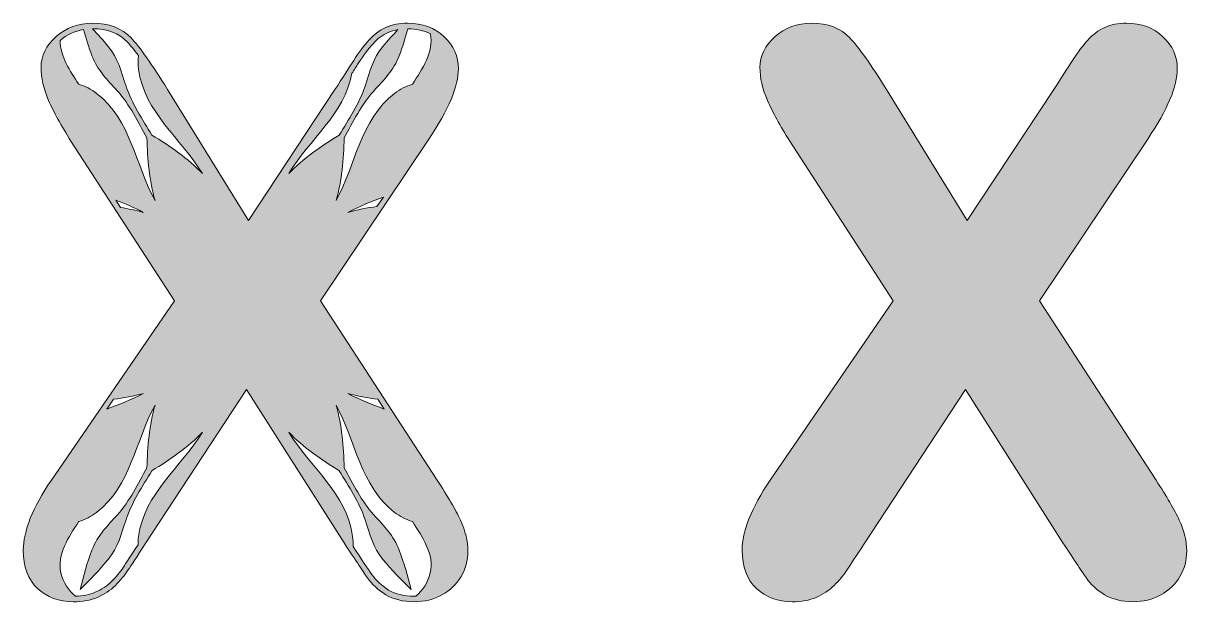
# Model space of a CAD drawing. Extents: x 43 to 2536, y -3058 to -41.
# Drawn here: x 1649 to 2491, y -2019 to -1601 of the extents above; entities that cross this region are included whole.
import ezdxf

# ---------------------------------------------------------------- set-up
doc = ezdxf.new("R2010")
doc.units = 0
doc.header["$MEASUREMENT"] = 0
doc.layers.add('Layer 1', color=7, linetype='Continuous', lineweight=0)

msp = doc.modelspace()

# ---------------------------------------------------------------- hatches: boundary and pattern name
at = {"layer": 'Layer 1', "true_color": 0x04878f, "transparency": 33554687}
h = msp.add_hatch(color=136, dxfattribs=at)
h.dxf.hatch_style = 2
edge = h.paths.add_edge_path()
edge.add_spline(control_points=[(1887.45, -1972.18), (1883.16, -1940.97), (1856.73, -1922.08), (1841.18, -1896.63), (1851.64, -1907.47), (1864.56, -1916.55), (1877.78, -1924.55), (1884.66, -1936.1), (1892.21, -1947.13), (1896.47, -1960), (1899.9, -1970.43), (1902.22, -1980.02), (1909.38, -1988.72), (1915.68, -1996.37), (1922.6, -2003.47), (1929.73, -2010.41), (1927.28, -2000.77), (1924.59, -1991.22), (1921.12, -1981.94), (1917.16, -1971.39), (1910.01, -1964.59), (1902.7, -1956.39), (1893.67, -1946.29), (1887.9, -1934.21), (1881.34, -1922.49), (1881.02, -1907.11), (1879.63, -1891.46), (1875.51, -1877.03), (1889.71, -1903.19), (1892.93, -1935.41), (1917.76, -1954.68), (1921.7, -1957.75), (1926.11, -1959.92), (1930.69, -1961.25), (1930.74, -1961.36), (1930.79, -1961.48), (1930.87, -1961.6), (1937.67, -1972.05), (1946.78, -1985.3), (1943.56, -1998.51), (1941.82, -2005.61), (1938.17, -2011.34), (1933.16, -2015.33), (1932.73, -2015.35), (1932.31, -2015.37), (1931.88, -2015.37), (1924.62, -2015.37), (1918.44, -2013.85), (1913.49, -2010.87), (1908.47, -2007.84), (1904.34, -2004.03), (1901.24, -1999.54), (1898.59, -1995.71), (1894.06, -1988.91), (1887.75, -1979.3), (1887.87, -1976.96), (1887.78, -1974.57), (1887.45, -1972.18)], knot_values=[0, 0, 0, 0, 1, 1, 1, 2, 2, 2, 3, 3, 3, 4, 4, 4, 5, 5, 5, 6, 6, 6, 7, 7, 7, 8, 8, 8, 9, 9, 9, 10, 10, 10, 11, 11, 11, 12, 12, 12, 13, 13, 13, 14, 14, 14, 15, 15, 15, 16, 16, 16, 17, 17, 17, 18, 18, 18, 19, 19, 19, 19], degree=3, periodic=0)
edge = h.paths.add_edge_path()
edge.add_spline(control_points=[(1736.01, -1868.55), (1727.64, -1873.09), (1718.65, -1876.51), (1709.67, -1879.87), (1709.67, -1879.87), (1714.52, -1872.78), (1714.52, -1872.78), (1721.86, -1871.87), (1729.08, -1870.53), (1736.01, -1868.55)], knot_values=[0, 0, 0, 0, 1, 1, 1, 2, 2, 2, 3, 3, 3, 3], degree=3, periodic=0)
edge = h.paths.add_edge_path()
edge.add_spline(control_points=[(1736.01, -1737.53), (1730.66, -1736), (1725.13, -1734.85), (1719.52, -1733.98), (1719.52, -1733.98), (1716.04, -1728.62), (1716.04, -1728.62), (1722.87, -1731.25), (1729.62, -1734.06), (1736.01, -1737.53)], knot_values=[0, 0, 0, 0, 1, 1, 1, 2, 2, 2, 3, 3, 3, 3], degree=3, periodic=0)
edge = h.paths.add_edge_path()
edge.add_spline(control_points=[(1698.88, -1624.13), (1702.84, -1634.69), (1709.99, -1641.49), (1717.3, -1649.68), (1726.33, -1659.78), (1732.1, -1671.86), (1738.66, -1683.58), (1738.98, -1698.96), (1740.37, -1714.62), (1744.49, -1729.04), (1730.29, -1702.89), (1727.07, -1670.67), (1702.24, -1651.39), (1698.3, -1648.33), (1693.89, -1646.16), (1689.31, -1644.83), (1689.26, -1644.71), (1689.21, -1644.59), (1689.13, -1644.47), (1683.29, -1635.5), (1675.75, -1624.47), (1675.78, -1613.16), (1680.61, -1608.89), (1686.32, -1606.21), (1692.79, -1605.15), (1694.58, -1611.56), (1696.55, -1617.91), (1698.88, -1624.13)], knot_values=[0, 0, 0, 0, 1, 1, 1, 2, 2, 2, 3, 3, 3, 4, 4, 4, 5, 5, 5, 6, 6, 6, 7, 7, 7, 8, 8, 8, 9, 9, 9, 9], degree=3, periodic=0)
edge = h.paths.add_edge_path()
edge.add_spline(control_points=[(1943.7, -1608.23), (1946.47, -1621.22), (1937.56, -1634.2), (1930.87, -1644.47), (1930.79, -1644.59), (1930.74, -1644.71), (1930.69, -1644.83), (1926.11, -1646.16), (1921.7, -1648.33), (1917.76, -1651.39), (1892.93, -1670.67), (1889.71, -1702.89), (1875.51, -1729.04), (1879.63, -1714.62), (1881.02, -1698.96), (1881.34, -1683.58), (1887.9, -1671.86), (1893.67, -1659.78), (1902.7, -1649.68), (1910.01, -1641.49), (1917.16, -1634.69), (1921.12, -1624.13), (1923.51, -1617.74), (1925.53, -1611.22), (1927.35, -1604.63), (1933.51, -1604.65), (1938.98, -1605.86), (1943.7, -1608.23)], knot_values=[0, 0, 0, 0, 1, 1, 1, 2, 2, 2, 3, 3, 3, 4, 4, 4, 5, 5, 5, 6, 6, 6, 7, 7, 7, 8, 8, 8, 9, 9, 9, 9], degree=3, periodic=0)
edge = h.paths.add_edge_path()
edge.add_spline(control_points=[(1883.99, -1737.53), (1892.15, -1733.1), (1900.89, -1729.74), (1909.65, -1726.46), (1909.65, -1726.46), (1905.04, -1733.35), (1905.04, -1733.35), (1897.85, -1734.26), (1890.79, -1735.59), (1883.99, -1737.53)], knot_values=[0, 0, 0, 0, 1, 1, 1, 2, 2, 2, 3, 3, 3, 3], degree=3, periodic=0)
edge = h.paths.add_edge_path()
edge.add_spline(control_points=[(1905.75, -1872.81), (1905.75, -1872.81), (1910.33, -1879.87), (1910.33, -1879.87), (1901.35, -1876.51), (1892.36, -1873.09), (1883.99, -1868.55), (1891.01, -1870.55), (1898.32, -1871.91), (1905.75, -1872.81)], knot_values=[0, 0, 0, 0, 1, 1, 1, 2, 2, 2, 3, 3, 3, 3], degree=3, periodic=0)
edge = h.paths.add_edge_path()
edge.add_spline(control_points=[(1913.14, -1607.33), (1915.29, -1606.37), (1917.67, -1605.67), (1920.23, -1605.22), (1916.47, -1609.14), (1912.83, -1613.17), (1909.38, -1617.36), (1902.22, -1626.06), (1899.9, -1635.64), (1896.47, -1646.08), (1892.21, -1658.95), (1884.66, -1669.98), (1877.78, -1681.53), (1864.56, -1689.52), (1851.64, -1698.6), (1841.18, -1709.45), (1856.23, -1684.81), (1881.47, -1666.32), (1886.97, -1636.87), (1888.61, -1634.31), (1890.14, -1631.92), (1891.56, -1629.7), (1895.23, -1623.98), (1898.8, -1619.19), (1902.18, -1615.46), (1905.44, -1611.86), (1909.11, -1609.12), (1913.14, -1607.33)], knot_values=[0, 0, 0, 0, 1, 1, 1, 2, 2, 2, 3, 3, 3, 4, 4, 4, 5, 5, 5, 6, 6, 6, 7, 7, 7, 8, 8, 8, 9, 9, 9, 9], degree=3, periodic=0)
edge = h.paths.add_edge_path()
edge.add_spline(control_points=[(1699.33, -1604.63), (1710.03, -1604.63), (1718.42, -1607.78), (1724.29, -1613.99), (1726.65, -1616.49), (1729.39, -1619.86), (1732.49, -1624.05), (1732.1, -1627.27), (1732.09, -1630.57), (1732.55, -1633.89), (1736.84, -1665.1), (1763.27, -1683.99), (1778.82, -1709.45), (1768.36, -1698.6), (1755.44, -1689.52), (1742.22, -1681.53), (1735.34, -1669.98), (1727.79, -1658.95), (1723.53, -1646.08), (1720.1, -1635.64), (1717.78, -1626.06), (1710.62, -1617.36), (1707, -1612.96), (1703.16, -1608.74), (1699.21, -1604.63), (1699.25, -1604.63), (1699.29, -1604.63), (1699.33, -1604.63)], knot_values=[0, 0, 0, 0, 1, 1, 1, 2, 2, 2, 3, 3, 3, 4, 4, 4, 5, 5, 5, 6, 6, 6, 7, 7, 7, 8, 8, 8, 9, 9, 9, 9], degree=3, periodic=0)
edge = h.paths.add_edge_path()
edge.add_spline(control_points=[(1686.85, -2015.34), (1681.84, -2011.35), (1678.18, -2005.62), (1676.44, -1998.51), (1673.22, -1985.3), (1682.33, -1972.05), (1689.13, -1961.6), (1689.21, -1961.48), (1689.26, -1961.36), (1689.31, -1961.25), (1693.89, -1959.92), (1698.3, -1957.75), (1702.24, -1954.68), (1727.07, -1935.41), (1730.29, -1903.19), (1744.49, -1877.03), (1740.37, -1891.46), (1738.98, -1907.11), (1738.66, -1922.49), (1732.1, -1934.21), (1726.33, -1946.29), (1717.3, -1956.39), (1709.99, -1964.59), (1702.84, -1971.39), (1698.88, -1981.94), (1695.41, -1991.22), (1692.72, -2000.77), (1690.27, -2010.41), (1697.4, -2003.47), (1704.32, -1996.37), (1710.62, -1988.72), (1717.78, -1980.02), (1720.1, -1970.43), (1723.53, -1960), (1727.79, -1947.13), (1735.34, -1936.1), (1742.22, -1924.55), (1755.44, -1916.55), (1768.36, -1907.47), (1778.82, -1896.63), (1763.27, -1922.08), (1736.84, -1940.97), (1732.55, -1972.18), (1732.28, -1974.17), (1732.17, -1976.14), (1732.21, -1978.1), (1727.28, -1985.79), (1723.8, -1991.13), (1721.61, -1994.36), (1719.24, -1997.88), (1716.33, -2001.37), (1712.98, -2004.74), (1709.72, -2008), (1705.79, -2010.61), (1701.3, -2012.52), (1697.18, -2014.26), (1692.32, -2015.2), (1686.85, -2015.34)], knot_values=[0, 0, 0, 0, 1, 1, 1, 2, 2, 2, 3, 3, 3, 4, 4, 4, 5, 5, 5, 6, 6, 6, 7, 7, 7, 8, 8, 8, 9, 9, 9, 10, 10, 10, 11, 11, 11, 12, 12, 12, 13, 13, 13, 14, 14, 14, 15, 15, 15, 16, 16, 16, 17, 17, 17, 18, 18, 18, 19, 19, 19, 19], degree=3, periodic=0)
edge = h.paths.add_edge_path()
edge.add_spline(control_points=[(1965.44, -1960.32), (1961.93, -1952.67), (1956.27, -1942.96), (1948.6, -1931.47), (1948.6, -1931.47), (1864.24, -1801.53), (1864.24, -1801.53), (1864.24, -1801.53), (1942.56, -1684.45), (1942.56, -1684.45), (1956.98, -1662.94), (1963.98, -1646.29), (1963.98, -1633.54), (1963.98, -1624.63), (1960.49, -1616.82), (1953.64, -1610.34), (1946.8, -1603.9), (1937.92, -1600.63), (1927.23, -1600.63), (1921.31, -1600.63), (1916.03, -1601.65), (1911.51, -1603.67), (1906.98, -1605.7), (1902.83, -1608.76), (1899.21, -1612.78), (1895.69, -1616.67), (1891.98, -1621.64), (1888.2, -1627.54), (1884.47, -1633.38), (1879.95, -1640.4), (1874.68, -1648.58), (1874.68, -1648.58), (1812.1, -1743.36), (1812.1, -1743.36), (1812.1, -1743.36), (1753.56, -1648.63), (1753.56, -1648.63), (1742.43, -1630.55), (1733.55, -1617.97), (1727.2, -1611.24), (1720.54, -1604.2), (1711.17, -1600.63), (1699.33, -1600.63), (1689.04, -1600.63), (1680.17, -1603.88), (1672.98, -1610.3), (1665.73, -1616.78), (1662.05, -1624.23), (1662.05, -1632.45), (1662.05, -1640.17), (1663.9, -1648.31), (1667.55, -1656.64), (1671.14, -1664.81), (1676.56, -1674.7), (1683.71, -1686.06), (1683.71, -1686.06), (1758.49, -1801.49), (1758.49, -1801.49), (1758.49, -1801.49), (1669.52, -1931.43), (1669.52, -1931.43), (1669.52, -1931.43), (1669.51, -1931.43), (1669.51, -1931.43), (1656.03, -1951.2), (1649.19, -1968.24), (1649.19, -1982.08), (1649.19, -1994.09), (1652.68, -2003.42), (1659.54, -2009.81), (1666.36, -2016.15), (1675.05, -2019.37), (1685.39, -2019.37), (1692.01, -2019.37), (1697.89, -2018.3), (1702.85, -2016.2), (1707.81, -2014.1), (1712.18, -2011.19), (1715.8, -2007.57), (1719.34, -2004.02), (1722.42, -2000.33), (1724.94, -1996.6), (1727.4, -1992.95), (1731.48, -1986.67), (1737.4, -1977.43), (1737.4, -1977.43), (1810.66, -1865.66), (1810.66, -1865.66), (1810.66, -1865.66), (1879.59, -1974.14), (1879.59, -1974.14), (1888.48, -1987.74), (1894.65, -1997.05), (1897.96, -2001.82), (1901.39, -2006.78), (1905.92, -2010.98), (1911.43, -2014.29), (1917.01, -2017.66), (1923.89, -2019.37), (1931.88, -2019.37), (1939.3, -2019.37), (1946.05, -2017.72), (1951.99, -2014.47), (1957.94, -2011.21), (1962.61, -2006.73), (1965.89, -2001.14), (1969.16, -1995.57), (1970.81, -1989.34), (1970.81, -1982.62), (1970.81, -1975.63), (1969.01, -1968.12), (1965.44, -1960.32)], knot_values=[0, 0, 0, 0, 1, 1, 1, 2, 2, 2, 3, 3, 3, 4, 4, 4, 5, 5, 5, 6, 6, 6, 7, 7, 7, 8, 8, 8, 9, 9, 9, 10, 10, 10, 11, 11, 11, 12, 12, 12, 13, 13, 13, 14, 14, 14, 15, 15, 15, 16, 16, 16, 17, 17, 17, 18, 18, 18, 19, 19, 19, 20, 20, 20, 21, 21, 21, 22, 22, 22, 23, 23, 23, 24, 24, 24, 25, 25, 25, 26, 26, 26, 27, 27, 27, 28, 28, 28, 29, 29, 29, 30, 30, 30, 31, 31, 31, 32, 32, 32, 33, 33, 33, 34, 34, 34, 35, 35, 35, 36, 36, 36, 37, 37, 37, 37], degree=3, periodic=0)
at = {"layer": 'Layer 1', "true_color": 0x005978, "transparency": 33554687}
h = msp.add_hatch(color=146, dxfattribs=at)
h.dxf.hatch_style = 2
edge = h.paths.add_edge_path()
edge.add_spline(control_points=[(2485.44, -1960.32), (2481.93, -1952.67), (2476.27, -1942.96), (2468.6, -1931.47), (2468.6, -1931.47), (2384.24, -1801.53), (2384.24, -1801.53), (2384.24, -1801.53), (2462.56, -1684.45), (2462.56, -1684.45), (2476.98, -1662.94), (2483.98, -1646.29), (2483.98, -1633.54), (2483.98, -1624.63), (2480.5, -1616.82), (2473.64, -1610.34), (2466.8, -1603.9), (2457.92, -1600.63), (2447.23, -1600.63), (2441.31, -1600.63), (2436.02, -1601.65), (2431.5, -1603.67), (2426.98, -1605.7), (2422.83, -1608.76), (2419.21, -1612.78), (2415.69, -1616.67), (2411.98, -1621.64), (2408.2, -1627.54), (2404.47, -1633.38), (2399.95, -1640.4), (2394.68, -1648.58), (2394.68, -1648.58), (2332.1, -1743.36), (2332.1, -1743.36), (2332.1, -1743.36), (2273.56, -1648.63), (2273.56, -1648.63), (2262.43, -1630.55), (2253.54, -1617.97), (2247.2, -1611.24), (2240.54, -1604.2), (2231.17, -1600.63), (2219.33, -1600.63), (2209.04, -1600.63), (2200.17, -1603.88), (2192.98, -1610.3), (2185.73, -1616.78), (2182.04, -1624.23), (2182.04, -1632.45), (2182.04, -1640.17), (2183.9, -1648.31), (2187.55, -1656.64), (2191.14, -1664.81), (2196.56, -1674.7), (2203.71, -1686.06), (2203.71, -1686.06), (2278.49, -1801.49), (2278.49, -1801.49), (2278.49, -1801.49), (2189.52, -1931.43), (2189.52, -1931.43), (2189.52, -1931.43), (2189.5, -1931.43), (2189.5, -1931.43), (2176.02, -1951.2), (2169.19, -1968.24), (2169.19, -1982.08), (2169.19, -1994.09), (2172.68, -2003.42), (2179.54, -2009.81), (2186.36, -2016.15), (2195.05, -2019.37), (2205.39, -2019.37), (2212, -2019.37), (2217.89, -2018.3), (2222.85, -2016.2), (2227.81, -2014.1), (2232.18, -2011.19), (2235.79, -2007.57), (2239.34, -2004.02), (2242.42, -2000.33), (2244.94, -1996.6), (2247.4, -1992.95), (2251.48, -1986.67), (2257.4, -1977.43), (2257.4, -1977.43), (2330.66, -1865.66), (2330.66, -1865.66), (2330.66, -1865.66), (2399.59, -1974.14), (2399.59, -1974.14), (2408.48, -1987.74), (2414.65, -1997.05), (2417.96, -2001.82), (2421.39, -2006.78), (2425.92, -2010.98), (2431.43, -2014.29), (2437, -2017.66), (2443.89, -2019.37), (2451.88, -2019.37), (2459.29, -2019.37), (2466.05, -2017.72), (2471.99, -2014.47), (2477.94, -2011.21), (2482.61, -2006.73), (2485.89, -2001.14), (2489.16, -1995.57), (2490.81, -1989.34), (2490.81, -1982.62), (2490.81, -1975.63), (2489, -1968.12), (2485.44, -1960.32)], knot_values=[0, 0, 0, 0, 1, 1, 1, 2, 2, 2, 3, 3, 3, 4, 4, 4, 5, 5, 5, 6, 6, 6, 7, 7, 7, 8, 8, 8, 9, 9, 9, 10, 10, 10, 11, 11, 11, 12, 12, 12, 13, 13, 13, 14, 14, 14, 15, 15, 15, 16, 16, 16, 17, 17, 17, 18, 18, 18, 19, 19, 19, 20, 20, 20, 21, 21, 21, 22, 22, 22, 23, 23, 23, 24, 24, 24, 25, 25, 25, 26, 26, 26, 27, 27, 27, 28, 28, 28, 29, 29, 29, 30, 30, 30, 31, 31, 31, 32, 32, 32, 33, 33, 33, 34, 34, 34, 35, 35, 35, 36, 36, 36, 37, 37, 37, 37], degree=3, periodic=0)

# ---------------------------------------------------------------- linework, layer by layer
at = {"layer": 'Layer 1'}
for points, knots in [([(1965.44, -1960.32), (1961.93, -1952.67), (1956.27, -1942.96), (1948.6, -1931.47), (1948.6, -1931.47), (1864.24, -1801.53), (1864.24, -1801.53), (1864.24, -1801.53), (1942.56, -1684.45), (1942.56, -1684.45), (1956.98, -1662.94), (1963.98, -1646.29), (1963.98, -1633.54), (1963.98, -1624.63), (1960.49, -1616.82), (1953.64, -1610.34), (1946.8, -1603.9), (1937.92, -1600.63), (1927.23, -1600.63), (1921.31, -1600.63), (1916.03, -1601.65), (1911.51, -1603.67), (1906.98, -1605.7), (1902.83, -1608.76), (1899.21, -1612.78), (1895.69, -1616.67), (1891.98, -1621.64), (1888.2, -1627.54), (1884.47, -1633.38), (1879.95, -1640.4), (1874.68, -1648.58), (1874.68, -1648.58), (1812.1, -1743.36), (1812.1, -1743.36), (1812.1, -1743.36), (1753.56, -1648.63), (1753.56, -1648.63), (1742.43, -1630.55), (1733.55, -1617.97), (1727.2, -1611.24), (1720.54, -1604.2), (1711.17, -1600.63), (1699.33, -1600.63), (1689.04, -1600.63), (1680.17, -1603.88), (1672.98, -1610.3), (1665.73, -1616.78), (1662.05, -1624.23), (1662.05, -1632.45), (1662.05, -1640.17), (1663.9, -1648.31), (1667.55, -1656.64), (1671.14, -1664.81), (1676.56, -1674.7), (1683.71, -1686.06), (1683.71, -1686.06), (1758.49, -1801.49), (1758.49, -1801.49), (1758.49, -1801.49), (1669.52, -1931.43), (1669.52, -1931.43), (1669.52, -1931.43), (1669.51, -1931.43), (1669.51, -1931.43), (1656.03, -1951.2), (1649.19, -1968.24), (1649.19, -1982.08), (1649.19, -1994.09), (1652.68, -2003.42), (1659.54, -2009.81), (1666.36, -2016.15), (1675.05, -2019.37), (1685.39, -2019.37), (1692.01, -2019.37), (1697.89, -2018.3), (1702.85, -2016.2), (1707.81, -2014.1), (1712.18, -2011.19), (1715.8, -2007.57), (1719.34, -2004.02), (1722.42, -2000.33), (1724.94, -1996.6), (1727.4, -1992.95), (1731.48, -1986.67), (1737.4, -1977.43), (1737.4, -1977.43), (1810.66, -1865.66), (1810.66, -1865.66), (1810.66, -1865.66), (1879.59, -1974.14), (1879.59, -1974.14), (1888.48, -1987.74), (1894.65, -1997.05), (1897.96, -2001.82), (1901.39, -2006.78), (1905.92, -2010.98), (1911.43, -2014.29), (1917.01, -2017.66), (1923.89, -2019.37), (1931.88, -2019.37), (1939.3, -2019.37), (1946.05, -2017.72), (1951.99, -2014.47), (1957.94, -2011.21), (1962.61, -2006.73), (1965.89, -2001.14), (1969.16, -1995.57), (1970.81, -1989.34), (1970.81, -1982.62), (1970.81, -1975.63), (1969.01, -1968.12), (1965.44, -1960.32)], [0, 0, 0, 0, 1, 1, 1, 2, 2, 2, 3, 3, 3, 4, 4, 4, 5, 5, 5, 6, 6, 6, 7, 7, 7, 8, 8, 8, 9, 9, 9, 10, 10, 10, 11, 11, 11, 12, 12, 12, 13, 13, 13, 14, 14, 14, 15, 15, 15, 16, 16, 16, 17, 17, 17, 18, 18, 18, 19, 19, 19, 20, 20, 20, 21, 21, 21, 22, 22, 22, 23, 23, 23, 24, 24, 24, 25, 25, 25, 26, 26, 26, 27, 27, 27, 28, 28, 28, 29, 29, 29, 30, 30, 30, 31, 31, 31, 32, 32, 32, 33, 33, 33, 34, 34, 34, 35, 35, 35, 36, 36, 36, 37, 37, 37, 37]), ([(1698.88, -1624.13), (1702.84, -1634.69), (1709.99, -1641.49), (1717.3, -1649.68), (1726.33, -1659.78), (1732.1, -1671.86), (1738.66, -1683.58), (1738.98, -1698.96), (1740.37, -1714.62), (1744.49, -1729.04), (1730.29, -1702.89), (1727.07, -1670.67), (1702.24, -1651.39), (1698.3, -1648.33), (1693.89, -1646.16), (1689.31, -1644.83), (1689.26, -1644.71), (1689.21, -1644.59), (1689.13, -1644.47), (1683.29, -1635.5), (1675.75, -1624.47), (1675.78, -1613.16), (1680.61, -1608.89), (1686.32, -1606.21), (1692.79, -1605.15), (1694.58, -1611.56), (1696.55, -1617.91), (1698.88, -1624.13)], [0, 0, 0, 0, 1, 1, 1, 2, 2, 2, 3, 3, 3, 4, 4, 4, 5, 5, 5, 6, 6, 6, 7, 7, 7, 8, 8, 8, 9, 9, 9, 9]), ([(1699.33, -1604.63), (1710.03, -1604.63), (1718.42, -1607.78), (1724.29, -1613.99), (1726.65, -1616.49), (1729.39, -1619.86), (1732.49, -1624.05), (1732.1, -1627.27), (1732.09, -1630.57), (1732.55, -1633.89), (1736.84, -1665.1), (1763.27, -1683.99), (1778.82, -1709.45), (1768.36, -1698.6), (1755.44, -1689.52), (1742.22, -1681.53), (1735.34, -1669.98), (1727.79, -1658.95), (1723.53, -1646.08), (1720.1, -1635.64), (1717.78, -1626.06), (1710.62, -1617.36), (1707, -1612.96), (1703.16, -1608.74), (1699.21, -1604.63), (1699.25, -1604.63), (1699.29, -1604.63), (1699.33, -1604.63)], [0, 0, 0, 0, 1, 1, 1, 2, 2, 2, 3, 3, 3, 4, 4, 4, 5, 5, 5, 6, 6, 6, 7, 7, 7, 8, 8, 8, 9, 9, 9, 9]), ([(1913.14, -1607.33), (1915.29, -1606.37), (1917.67, -1605.67), (1920.23, -1605.22), (1916.47, -1609.14), (1912.83, -1613.17), (1909.38, -1617.36), (1902.22, -1626.06), (1899.9, -1635.64), (1896.47, -1646.08), (1892.21, -1658.95), (1884.66, -1669.98), (1877.78, -1681.53), (1864.56, -1689.52), (1851.64, -1698.6), (1841.18, -1709.45), (1856.23, -1684.81), (1881.47, -1666.32), (1886.97, -1636.87), (1888.61, -1634.31), (1890.14, -1631.92), (1891.56, -1629.7), (1895.23, -1623.98), (1898.8, -1619.19), (1902.18, -1615.46), (1905.44, -1611.86), (1909.11, -1609.12), (1913.14, -1607.33)], [0, 0, 0, 0, 1, 1, 1, 2, 2, 2, 3, 3, 3, 4, 4, 4, 5, 5, 5, 6, 6, 6, 7, 7, 7, 8, 8, 8, 9, 9, 9, 9]), ([(1943.7, -1608.23), (1946.47, -1621.22), (1937.56, -1634.2), (1930.87, -1644.47), (1930.79, -1644.59), (1930.74, -1644.71), (1930.69, -1644.83), (1926.11, -1646.16), (1921.7, -1648.33), (1917.76, -1651.39), (1892.93, -1670.67), (1889.71, -1702.89), (1875.51, -1729.04), (1879.63, -1714.62), (1881.02, -1698.96), (1881.34, -1683.58), (1887.9, -1671.86), (1893.67, -1659.78), (1902.7, -1649.68), (1910.01, -1641.49), (1917.16, -1634.69), (1921.12, -1624.13), (1923.51, -1617.74), (1925.53, -1611.22), (1927.35, -1604.63), (1933.51, -1604.65), (1938.98, -1605.86), (1943.7, -1608.23)], [0, 0, 0, 0, 1, 1, 1, 2, 2, 2, 3, 3, 3, 4, 4, 4, 5, 5, 5, 6, 6, 6, 7, 7, 7, 8, 8, 8, 9, 9, 9, 9]), ([(2485.44, -1960.32), (2481.93, -1952.67), (2476.27, -1942.96), (2468.6, -1931.47), (2468.6, -1931.47), (2384.24, -1801.53), (2384.24, -1801.53), (2384.24, -1801.53), (2462.56, -1684.45), (2462.56, -1684.45), (2476.98, -1662.94), (2483.98, -1646.29), (2483.98, -1633.54), (2483.98, -1624.63), (2480.5, -1616.82), (2473.64, -1610.34), (2466.8, -1603.9), (2457.92, -1600.63), (2447.23, -1600.63), (2441.31, -1600.63), (2436.02, -1601.65), (2431.5, -1603.67), (2426.98, -1605.7), (2422.83, -1608.76), (2419.21, -1612.78), (2415.69, -1616.67), (2411.98, -1621.64), (2408.2, -1627.54), (2404.47, -1633.38), (2399.95, -1640.4), (2394.68, -1648.58), (2394.68, -1648.58), (2332.1, -1743.36), (2332.1, -1743.36), (2332.1, -1743.36), (2273.56, -1648.63), (2273.56, -1648.63), (2262.43, -1630.55), (2253.54, -1617.97), (2247.2, -1611.24), (2240.54, -1604.2), (2231.17, -1600.63), (2219.33, -1600.63), (2209.04, -1600.63), (2200.17, -1603.88), (2192.98, -1610.3), (2185.73, -1616.78), (2182.04, -1624.23), (2182.04, -1632.45), (2182.04, -1640.17), (2183.9, -1648.31), (2187.55, -1656.64), (2191.14, -1664.81), (2196.56, -1674.7), (2203.71, -1686.06), (2203.71, -1686.06), (2278.49, -1801.49), (2278.49, -1801.49), (2278.49, -1801.49), (2189.52, -1931.43), (2189.52, -1931.43), (2189.52, -1931.43), (2189.5, -1931.43), (2189.5, -1931.43), (2176.02, -1951.2), (2169.19, -1968.24), (2169.19, -1982.08), (2169.19, -1994.09), (2172.68, -2003.42), (2179.54, -2009.81), (2186.36, -2016.15), (2195.05, -2019.37), (2205.39, -2019.37), (2212, -2019.37), (2217.89, -2018.3), (2222.85, -2016.2), (2227.81, -2014.1), (2232.18, -2011.19), (2235.79, -2007.57), (2239.34, -2004.02), (2242.42, -2000.33), (2244.94, -1996.6), (2247.4, -1992.95), (2251.48, -1986.67), (2257.4, -1977.43), (2257.4, -1977.43), (2330.66, -1865.66), (2330.66, -1865.66), (2330.66, -1865.66), (2399.59, -1974.14), (2399.59, -1974.14), (2408.48, -1987.74), (2414.65, -1997.05), (2417.96, -2001.82), (2421.39, -2006.78), (2425.92, -2010.98), (2431.43, -2014.29), (2437, -2017.66), (2443.89, -2019.37), (2451.88, -2019.37), (2459.29, -2019.37), (2466.05, -2017.72), (2471.99, -2014.47), (2477.94, -2011.21), (2482.61, -2006.73), (2485.89, -2001.14), (2489.16, -1995.57), (2490.81, -1989.34), (2490.81, -1982.62), (2490.81, -1975.63), (2489, -1968.12), (2485.44, -1960.32)], [0, 0, 0, 0, 1, 1, 1, 2, 2, 2, 3, 3, 3, 4, 4, 4, 5, 5, 5, 6, 6, 6, 7, 7, 7, 8, 8, 8, 9, 9, 9, 10, 10, 10, 11, 11, 11, 12, 12, 12, 13, 13, 13, 14, 14, 14, 15, 15, 15, 16, 16, 16, 17, 17, 17, 18, 18, 18, 19, 19, 19, 20, 20, 20, 21, 21, 21, 22, 22, 22, 23, 23, 23, 24, 24, 24, 25, 25, 25, 26, 26, 26, 27, 27, 27, 28, 28, 28, 29, 29, 29, 30, 30, 30, 31, 31, 31, 32, 32, 32, 33, 33, 33, 34, 34, 34, 35, 35, 35, 36, 36, 36, 37, 37, 37, 37]), ([(1736.01, -1737.53), (1730.66, -1736), (1725.13, -1734.85), (1719.52, -1733.98), (1719.52, -1733.98), (1716.04, -1728.62), (1716.04, -1728.62), (1722.87, -1731.25), (1729.62, -1734.06), (1736.01, -1737.53)], [0, 0, 0, 0, 1, 1, 1, 2, 2, 2, 3, 3, 3, 3]), ([(1883.99, -1737.53), (1892.15, -1733.1), (1900.89, -1729.74), (1909.65, -1726.46), (1909.65, -1726.46), (1905.04, -1733.35), (1905.04, -1733.35), (1897.85, -1734.26), (1890.79, -1735.59), (1883.99, -1737.53)], [0, 0, 0, 0, 1, 1, 1, 2, 2, 2, 3, 3, 3, 3]), ([(1736.01, -1868.55), (1727.64, -1873.09), (1718.65, -1876.51), (1709.67, -1879.87), (1709.67, -1879.87), (1714.52, -1872.78), (1714.52, -1872.78), (1721.86, -1871.87), (1729.08, -1870.53), (1736.01, -1868.55)], [0, 0, 0, 0, 1, 1, 1, 2, 2, 2, 3, 3, 3, 3]), ([(1905.75, -1872.81), (1905.75, -1872.81), (1910.33, -1879.87), (1910.33, -1879.87), (1901.35, -1876.51), (1892.36, -1873.09), (1883.99, -1868.55), (1891.01, -1870.55), (1898.32, -1871.91), (1905.75, -1872.81)], [0, 0, 0, 0, 1, 1, 1, 2, 2, 2, 3, 3, 3, 3]), ([(1686.85, -2015.34), (1681.84, -2011.35), (1678.18, -2005.62), (1676.44, -1998.51), (1673.22, -1985.3), (1682.33, -1972.05), (1689.13, -1961.6), (1689.21, -1961.48), (1689.26, -1961.36), (1689.31, -1961.25), (1693.89, -1959.92), (1698.3, -1957.75), (1702.24, -1954.68), (1727.07, -1935.41), (1730.29, -1903.19), (1744.49, -1877.03), (1740.37, -1891.46), (1738.98, -1907.11), (1738.66, -1922.49), (1732.1, -1934.21), (1726.33, -1946.29), (1717.3, -1956.39), (1709.99, -1964.59), (1702.84, -1971.39), (1698.88, -1981.94), (1695.41, -1991.22), (1692.72, -2000.77), (1690.27, -2010.41), (1697.4, -2003.47), (1704.32, -1996.37), (1710.62, -1988.72), (1717.78, -1980.02), (1720.1, -1970.43), (1723.53, -1960), (1727.79, -1947.13), (1735.34, -1936.1), (1742.22, -1924.55), (1755.44, -1916.55), (1768.36, -1907.47), (1778.82, -1896.63), (1763.27, -1922.08), (1736.84, -1940.97), (1732.55, -1972.18), (1732.28, -1974.17), (1732.17, -1976.14), (1732.21, -1978.1), (1727.28, -1985.79), (1723.8, -1991.13), (1721.61, -1994.36), (1719.24, -1997.88), (1716.33, -2001.37), (1712.98, -2004.74), (1709.72, -2008), (1705.79, -2010.61), (1701.3, -2012.52), (1697.18, -2014.26), (1692.32, -2015.2), (1686.85, -2015.34)], [0, 0, 0, 0, 1, 1, 1, 2, 2, 2, 3, 3, 3, 4, 4, 4, 5, 5, 5, 6, 6, 6, 7, 7, 7, 8, 8, 8, 9, 9, 9, 10, 10, 10, 11, 11, 11, 12, 12, 12, 13, 13, 13, 14, 14, 14, 15, 15, 15, 16, 16, 16, 17, 17, 17, 18, 18, 18, 19, 19, 19, 19]), ([(1887.45, -1972.18), (1883.16, -1940.97), (1856.73, -1922.08), (1841.18, -1896.63), (1851.64, -1907.47), (1864.56, -1916.55), (1877.78, -1924.55), (1884.66, -1936.1), (1892.21, -1947.13), (1896.47, -1960), (1899.9, -1970.43), (1902.22, -1980.02), (1909.38, -1988.72), (1915.68, -1996.37), (1922.6, -2003.47), (1929.73, -2010.41), (1927.28, -2000.77), (1924.59, -1991.22), (1921.12, -1981.94), (1917.16, -1971.39), (1910.01, -1964.59), (1902.7, -1956.39), (1893.67, -1946.29), (1887.9, -1934.21), (1881.34, -1922.49), (1881.02, -1907.11), (1879.63, -1891.46), (1875.51, -1877.03), (1889.71, -1903.19), (1892.93, -1935.41), (1917.76, -1954.68), (1921.7, -1957.75), (1926.11, -1959.92), (1930.69, -1961.25), (1930.74, -1961.36), (1930.79, -1961.48), (1930.87, -1961.6), (1937.67, -1972.05), (1946.78, -1985.3), (1943.56, -1998.51), (1941.82, -2005.61), (1938.17, -2011.34), (1933.16, -2015.33), (1932.73, -2015.35), (1932.31, -2015.37), (1931.88, -2015.37), (1924.62, -2015.37), (1918.44, -2013.85), (1913.49, -2010.87), (1908.47, -2007.84), (1904.34, -2004.03), (1901.24, -1999.54), (1898.59, -1995.71), (1894.06, -1988.91), (1887.75, -1979.3), (1887.87, -1976.96), (1887.78, -1974.57), (1887.45, -1972.18)], [0, 0, 0, 0, 1, 1, 1, 2, 2, 2, 3, 3, 3, 4, 4, 4, 5, 5, 5, 6, 6, 6, 7, 7, 7, 8, 8, 8, 9, 9, 9, 10, 10, 10, 11, 11, 11, 12, 12, 12, 13, 13, 13, 14, 14, 14, 15, 15, 15, 16, 16, 16, 17, 17, 17, 18, 18, 18, 19, 19, 19, 19])]:
    msp.add_open_spline(points, degree=3, knots=knots, dxfattribs=at)

doc.saveas('drawing.dxf')
